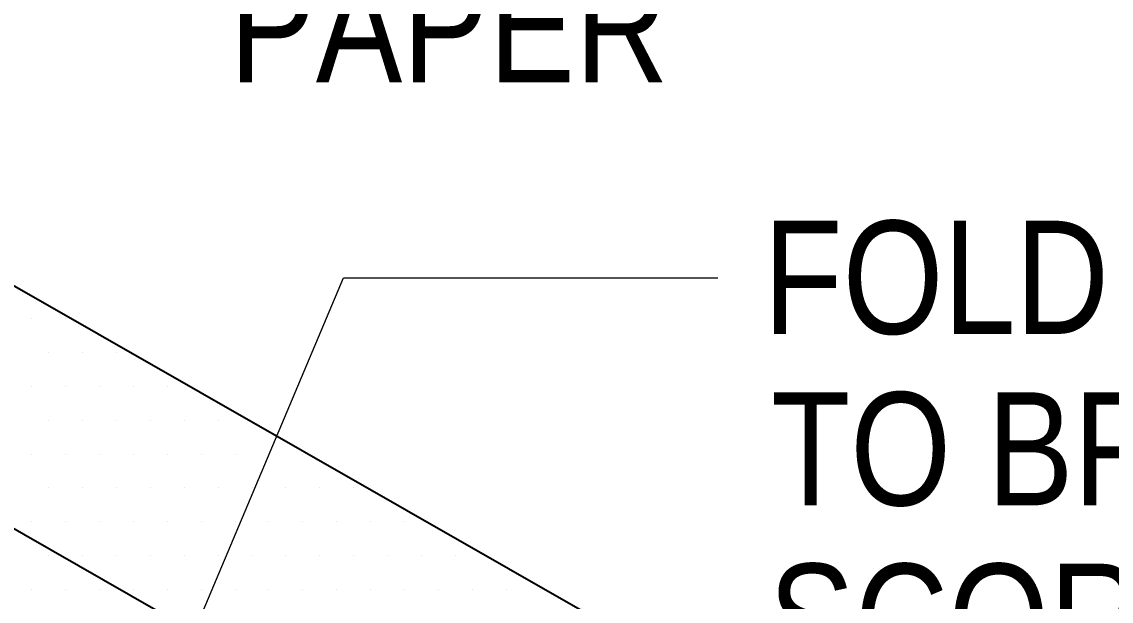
# Model space of a CAD drawing. Header units: inches. Extents: x -26 to 76, y -16 to 22.
# Drawn here: x -6.958 to -6.355, y 10.208 to 10.528 of the extents above; entities that cross this region are included whole.
import ezdxf

# ---------------------------------------------------------------- set-up
doc = ezdxf.new("R2010")
doc.units = ezdxf.units.IN
doc.header["$MEASUREMENT"] = 0
for name, color, linetype, lineweight in [('.ATI-HATCH', 7, 'Continuous', 0), ('.ATI-TEXT_2', 7, 'Continuous', 0), ('G-ANNO-TTLB', 7, 'Continuous', 0), ('TYVEK', 7, 'Continuous', 0)]:
    doc.layers.add(name, color=color, linetype=linetype, lineweight=lineweight)

# ---------------------------------------------------------------- blocks, each defined once
blk = doc.blocks.new('Block_54')
at = {"layer": '.ATI-TEXT_2', "char_height": 0.2, "attachment_point": 7}
for s, insert in [('\\C18;\\c0;\\FArial Narrow|b0|i0|c1;\\H0.062519;\\W1.000000;FOLD HERE', (-6.54758, 10.35499)), ('\\C18;\\c0;\\FArial Narrow|b0|i0|c1;\\H0.062519;\\W1.000000;TO BREAK', (-6.54336, 10.26022)), ('\\C18;\\c0;\\FArial Narrow|b0|i0|c1;\\H0.062519;\\W1.000000;SCORES', (-6.54481, 10.16544))]:
    blk.add_mtext(s, dxfattribs=dict(at, insert=insert))
blk = doc.blocks.new('Block_53')
at = {"layer": '.ATI-TEXT_2', "color": 18, "lineweight": 0, "true_color": 0x000000}
for p, q in [((-6.92926, 10.03266), (-6.77981, 10.38683)), ((-6.77981, 10.38683), (-6.57284, 10.38683))]:
    blk.add_line(p, q, dxfattribs=at)
at = {"layer": '.ATI-TEXT_2'}
blk.add_blockref('Block_54', (0, 0), dxfattribs=at)
blk = doc.blocks.new('Block_59')
at = {"layer": '.ATI-TEXT_2', "insert": (-6.84279, 10.49484), "char_height": 0.2, "attachment_point": 7}
blk.add_mtext('\\C18;\\c0;\\FArial Narrow|b0|i0|c1;\\H0.062519;\\W1.000000;PAPER', dxfattribs=at)
blk = doc.blocks.new('Block_58')
at = {"layer": '.ATI-TEXT_2'}
blk.add_blockref('Block_59', (0, 0), dxfattribs=at)
blk = doc.blocks.new('Block_337')
at = {"layer": '.ATI-HATCH'}
for points, knots in [([(-8.22517, 10.96944), (-8.22517, 10.96944), (-8.34185, 10.90193), (-8.34185, 10.90193), (-8.34185, 10.90193), (-8.45853, 10.83443), (-8.45853, 10.83443), (-8.45853, 10.83443), (-6.59136, 9.76824), (-6.59136, 9.76824), (-6.59136, 9.76824), (-6.358, 9.90325), (-6.358, 9.90325), (-6.358, 9.90325), (-8.22517, 10.96944), (-8.22517, 10.96944)], [0, 0, 0, 0, 1, 1, 1, 2, 2, 2, 3, 3, 3, 4, 4, 4, 5, 5, 5, 5]), ([(-7.20905, 10.52334), (-7.20905, 10.52334), (-7.21904, 10.39492), (-7.21904, 10.39492), (-7.21904, 10.39492), (-6.61873, 10.05213), (-6.61873, 10.05213), (-6.61873, 10.05213), (-6.60874, 10.18056), (-6.60874, 10.18056), (-6.60874, 10.18056), (-7.20905, 10.52334), (-7.20905, 10.52334)], [0, 0, 0, 0, 1, 1, 1, 2, 2, 2, 3, 3, 3, 4, 4, 4, 4])]:
    blk.add_open_spline(points, degree=3, knots=knots, dxfattribs=at)
at = {"layer": '.ATI-HATCH', "color": 8, "lineweight": 0, "true_color": 0x808080}
for points in [[(-6.95224, 10.3645), (-6.95224, 10.3645), (-6.95224, 10.3645), (-6.95224, 10.3645)], [(-6.93348, 10.3645), (-6.93348, 10.3645), (-6.93348, 10.3645), (-6.93348, 10.3645)], [(-6.94286, 10.34575), (-6.94286, 10.34575), (-6.94286, 10.34575), (-6.94286, 10.34575)], [(-6.9241, 10.34575), (-6.9241, 10.34575), (-6.9241, 10.34575), (-6.9241, 10.34575)], [(-6.90535, 10.34575), (-6.90535, 10.34575), (-6.90535, 10.34575), (-6.90535, 10.34575)], [(-6.95224, 10.32699), (-6.95224, 10.32699), (-6.95224, 10.32699), (-6.95224, 10.32699)], [(-6.93348, 10.32699), (-6.93348, 10.32699), (-6.93348, 10.32699), (-6.93348, 10.32699)], [(-6.91472, 10.32699), (-6.91472, 10.32699), (-6.91472, 10.32699), (-6.91472, 10.32699)], [(-6.89597, 10.32699), (-6.89597, 10.32699), (-6.89597, 10.32699), (-6.89597, 10.32699)], [(-6.87721, 10.32699), (-6.87721, 10.32699), (-6.87721, 10.32699), (-6.87721, 10.32699)], [(-6.94286, 10.30824), (-6.94286, 10.30824), (-6.94286, 10.30824), (-6.94286, 10.30824)], [(-6.9241, 10.30824), (-6.9241, 10.30824), (-6.9241, 10.30824), (-6.9241, 10.30824)], [(-6.90535, 10.30824), (-6.90535, 10.30824), (-6.90535, 10.30824), (-6.90535, 10.30824)], [(-6.88659, 10.30824), (-6.88659, 10.30824), (-6.88659, 10.30824), (-6.88659, 10.30824)], [(-6.86784, 10.30824), (-6.86784, 10.30824), (-6.86784, 10.30824), (-6.86784, 10.30824)], [(-6.84908, 10.30824), (-6.84908, 10.30824), (-6.84908, 10.30824), (-6.84908, 10.30824)], [(-6.95224, 10.28948), (-6.95224, 10.28948), (-6.95224, 10.28948), (-6.95224, 10.28948)], [(-6.93348, 10.28948), (-6.93348, 10.28948), (-6.93348, 10.28948), (-6.93348, 10.28948)], [(-6.91472, 10.28948), (-6.91472, 10.28948), (-6.91472, 10.28948), (-6.91472, 10.28948)], [(-6.89597, 10.28948), (-6.89597, 10.28948), (-6.89597, 10.28948), (-6.89597, 10.28948)], [(-6.87721, 10.28948), (-6.87721, 10.28948), (-6.87721, 10.28948), (-6.87721, 10.28948)], [(-6.85846, 10.28948), (-6.85846, 10.28948), (-6.85846, 10.28948), (-6.85846, 10.28948)], [(-6.8397, 10.28948), (-6.8397, 10.28948), (-6.8397, 10.28948), (-6.8397, 10.28948)], [(-6.82095, 10.28948), (-6.82095, 10.28948), (-6.82095, 10.28948), (-6.82095, 10.28948)], [(-6.80219, 10.28948), (-6.80219, 10.28948), (-6.80219, 10.28948), (-6.80219, 10.28948)], [(-6.94286, 10.27072), (-6.94286, 10.27072), (-6.94286, 10.27072), (-6.94286, 10.27072)], [(-6.9241, 10.27072), (-6.9241, 10.27072), (-6.9241, 10.27072), (-6.9241, 10.27072)], [(-6.90535, 10.27072), (-6.90535, 10.27072), (-6.90535, 10.27072), (-6.90535, 10.27072)], [(-6.88659, 10.27072), (-6.88659, 10.27072), (-6.88659, 10.27072), (-6.88659, 10.27072)], [(-6.86784, 10.27072), (-6.86784, 10.27072), (-6.86784, 10.27072), (-6.86784, 10.27072)], [(-6.84908, 10.27072), (-6.84908, 10.27072), (-6.84908, 10.27072), (-6.84908, 10.27072)], [(-6.83032, 10.27072), (-6.83032, 10.27072), (-6.83032, 10.27072), (-6.83032, 10.27072)], [(-6.81157, 10.27072), (-6.81157, 10.27072), (-6.81157, 10.27072), (-6.81157, 10.27072)], [(-6.79281, 10.27072), (-6.79281, 10.27072), (-6.79281, 10.27072), (-6.79281, 10.27072)], [(-6.77406, 10.27072), (-6.77406, 10.27072), (-6.77406, 10.27072), (-6.77406, 10.27072)], [(-6.95224, 10.25197), (-6.95224, 10.25197), (-6.95224, 10.25197), (-6.95224, 10.25197)], [(-6.93348, 10.25197), (-6.93348, 10.25197), (-6.93348, 10.25197), (-6.93348, 10.25197)], [(-6.91472, 10.25197), (-6.91472, 10.25197), (-6.91472, 10.25197), (-6.91472, 10.25197)], [(-6.89597, 10.25197), (-6.89597, 10.25197), (-6.89597, 10.25197), (-6.89597, 10.25197)], [(-6.87721, 10.25197), (-6.87721, 10.25197), (-6.87721, 10.25197), (-6.87721, 10.25197)], [(-6.85846, 10.25197), (-6.85846, 10.25197), (-6.85846, 10.25197), (-6.85846, 10.25197)], [(-6.8397, 10.25197), (-6.8397, 10.25197), (-6.8397, 10.25197), (-6.8397, 10.25197)], [(-6.82095, 10.25197), (-6.82095, 10.25197), (-6.82095, 10.25197), (-6.82095, 10.25197)], [(-6.80219, 10.25197), (-6.80219, 10.25197), (-6.80219, 10.25197), (-6.80219, 10.25197)], [(-6.78343, 10.25197), (-6.78343, 10.25197), (-6.78343, 10.25197), (-6.78343, 10.25197)], [(-6.76468, 10.25197), (-6.76468, 10.25197), (-6.76468, 10.25197), (-6.76468, 10.25197)], [(-6.74592, 10.25197), (-6.74592, 10.25197), (-6.74592, 10.25197), (-6.74592, 10.25197)], [(-6.94286, 10.23321), (-6.94286, 10.23321), (-6.94286, 10.23321), (-6.94286, 10.23321)], [(-6.9241, 10.23321), (-6.9241, 10.23321), (-6.9241, 10.23321), (-6.9241, 10.23321)], [(-6.90535, 10.23321), (-6.90535, 10.23321), (-6.90535, 10.23321), (-6.90535, 10.23321)], [(-6.88659, 10.23321), (-6.88659, 10.23321), (-6.88659, 10.23321), (-6.88659, 10.23321)], [(-6.86784, 10.23321), (-6.86784, 10.23321), (-6.86784, 10.23321), (-6.86784, 10.23321)], [(-6.84908, 10.23321), (-6.84908, 10.23321), (-6.84908, 10.23321), (-6.84908, 10.23321)], [(-6.83032, 10.23321), (-6.83032, 10.23321), (-6.83032, 10.23321), (-6.83032, 10.23321)], [(-6.81157, 10.23321), (-6.81157, 10.23321), (-6.81157, 10.23321), (-6.81157, 10.23321)], [(-6.79281, 10.23321), (-6.79281, 10.23321), (-6.79281, 10.23321), (-6.79281, 10.23321)], [(-6.77406, 10.23321), (-6.77406, 10.23321), (-6.77406, 10.23321), (-6.77406, 10.23321)], [(-6.7553, 10.23321), (-6.7553, 10.23321), (-6.7553, 10.23321), (-6.7553, 10.23321)], [(-6.73655, 10.23321), (-6.73655, 10.23321), (-6.73655, 10.23321), (-6.73655, 10.23321)], [(-6.71779, 10.23321), (-6.71779, 10.23321), (-6.71779, 10.23321), (-6.71779, 10.23321)], [(-6.95224, 10.21446), (-6.95224, 10.21446), (-6.95224, 10.21446), (-6.95224, 10.21446)], [(-6.93348, 10.21446), (-6.93348, 10.21446), (-6.93348, 10.21446), (-6.93348, 10.21446)], [(-6.91472, 10.21446), (-6.91472, 10.21446), (-6.91472, 10.21446), (-6.91472, 10.21446)], [(-6.89597, 10.21446), (-6.89597, 10.21446), (-6.89597, 10.21446), (-6.89597, 10.21446)], [(-6.87721, 10.21446), (-6.87721, 10.21446), (-6.87721, 10.21446), (-6.87721, 10.21446)], [(-6.85846, 10.21446), (-6.85846, 10.21446), (-6.85846, 10.21446), (-6.85846, 10.21446)], [(-6.8397, 10.21446), (-6.8397, 10.21446), (-6.8397, 10.21446), (-6.8397, 10.21446)], [(-6.82095, 10.21446), (-6.82095, 10.21446), (-6.82095, 10.21446), (-6.82095, 10.21446)], [(-6.80219, 10.21446), (-6.80219, 10.21446), (-6.80219, 10.21446), (-6.80219, 10.21446)], [(-6.78343, 10.21446), (-6.78343, 10.21446), (-6.78343, 10.21446), (-6.78343, 10.21446)], [(-6.76468, 10.21446), (-6.76468, 10.21446), (-6.76468, 10.21446), (-6.76468, 10.21446)], [(-6.74592, 10.21446), (-6.74592, 10.21446), (-6.74592, 10.21446), (-6.74592, 10.21446)], [(-6.72717, 10.21446), (-6.72717, 10.21446), (-6.72717, 10.21446), (-6.72717, 10.21446)], [(-6.70841, 10.21446), (-6.70841, 10.21446), (-6.70841, 10.21446), (-6.70841, 10.21446)], [(-6.68966, 10.21446), (-6.68966, 10.21446), (-6.68966, 10.21446), (-6.68966, 10.21446)], [(-6.6709, 10.21446), (-6.6709, 10.21446), (-6.6709, 10.21446), (-6.6709, 10.21446)]]:
    blk.add_open_spline(points, degree=3, dxfattribs=at)

msp = doc.modelspace()

# ---------------------------------------------------------------- hatches: boundary and pattern name
at = {"layer": 'G-ANNO-TTLB', "true_color": 0xff00ff, "transparency": 33554687}
h = msp.add_hatch(color=6, dxfattribs=at)
edge = h.paths.add_edge_path()
edge.add_spline(control_points=[(20.03424, -15.13455), (20.03424, -15.13455), (-20.6658, -15.13455), (-20.6658, -15.13455), (-20.6658, -15.13455), (-20.6658, 19.00075), (-20.6658, 19.00075), (-20.6658, 19.00075), (20.03424, 19.00075), (20.03424, 19.00075), (20.03424, 19.00075), (20.03424, -15.13455), (20.03424, -15.13455)], knot_values=[0, 0, 0, 0, 1, 1, 1, 2, 2, 2, 3, 3, 3, 4, 4, 4, 4], degree=3, periodic=0)
edge = h.paths.add_edge_path()
edge.add_spline(control_points=[(-20.54076, 18.87571), (-20.54076, 18.87571), (-20.54076, -15.00951), (-20.54076, -15.00951), (-20.54076, -15.00951), (19.9092, -15.00951), (19.9092, -15.00951), (19.9092, -15.00951), (19.9092, 18.87571), (19.9092, 18.87571), (19.9092, 18.87571), (-20.54076, 18.87571), (-20.54076, 18.87571)], knot_values=[0, 0, 0, 0, 1, 1, 1, 2, 2, 2, 3, 3, 3, 4, 4, 4, 4], degree=3, periodic=0)
edge.add_line((-20.54076, 18.87571), (-20.54076, 18.87571))

# ---------------------------------------------------------------- linework, layer by layer
at = {"layer": 'G-ANNO-TTLB'}
for points in [[(20.03424, -15.13455), (20.03424, -15.13455), (-20.6658, -15.13455), (-20.6658, -15.13455), (-20.6658, -15.13455), (-20.6658, 19.00075), (-20.6658, 19.00075), (-20.6658, 19.00075), (20.03424, 19.00075), (20.03424, 19.00075), (20.03424, 19.00075), (20.03424, -15.13455), (20.03424, -15.13455)], [(-20.54076, 18.87571), (-20.54076, 18.87571), (-20.54076, -15.00951), (-20.54076, -15.00951), (-20.54076, -15.00951), (19.9092, -15.00951), (19.9092, -15.00951), (19.9092, -15.00951), (19.9092, 18.87571), (19.9092, 18.87571), (19.9092, 18.87571), (-20.54076, 18.87571), (-20.54076, 18.87571)]]:
    msp.add_open_spline(points, degree=3, knots=[0, 0, 0, 0, 1, 1, 1, 2, 2, 2, 3, 3, 3, 4, 4, 4, 4], dxfattribs=at)
at = {"layer": 'TYVEK', "color": 4, "lineweight": 25, "true_color": 0x00ffff}
for p, q in [((-6.24132, 9.97075), (-8.10849, 11.03694)), ((-6.358, 9.90325), (-8.22517, 10.96944))]:
    msp.add_line(p, q, dxfattribs=at)

# ---------------------------------------------------------------- block references
at = {"layer": '.ATI-HATCH'}
msp.add_blockref('Block_337', (0, 0), dxfattribs=at)
at = {"layer": '.ATI-TEXT_2'}
for name in ['Block_58', 'Block_53']:
    msp.add_blockref(name, (0, 0), dxfattribs=at)

doc.saveas('drawing.dxf')
